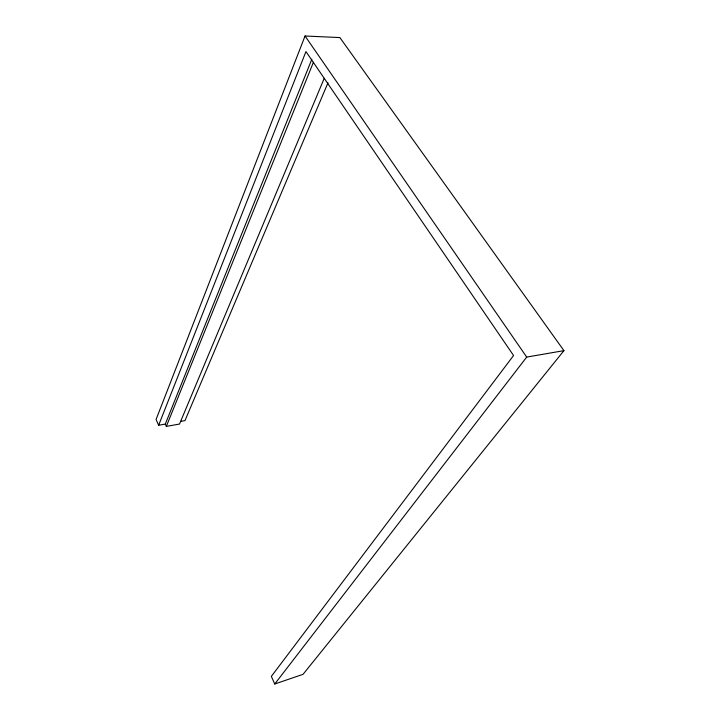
<?xml version="1.0" encoding="UTF-8"?>
<svg xmlns="http://www.w3.org/2000/svg" width="720" height="720" viewBox="0 0 720 720"><rect width="100%" height="100%" fill="white"/><g stroke="black" fill="none" stroke-linecap="round" stroke-linejoin="round"><path stroke-width="1.08" d="M158.643 425.25L305.955 51.57L513.567 355.518L271.341 676.395L274.752 684L303.03 674.334L563.931 350.64L339.876 37.575L305.046 36L156.069 419.508L158.643 425.25L165.303 424.089L311.85 59.184M324.234 78.282L179.523 424.053L166.347 426.384L313.443 62.217M327.996 82.773L184.977 420.633L180.639 421.398M274.752 684L526.707 357.084L563.931 350.64M305.046 36L526.707 357.084M165.303 424.089L166.347 426.384"/></g></svg>
